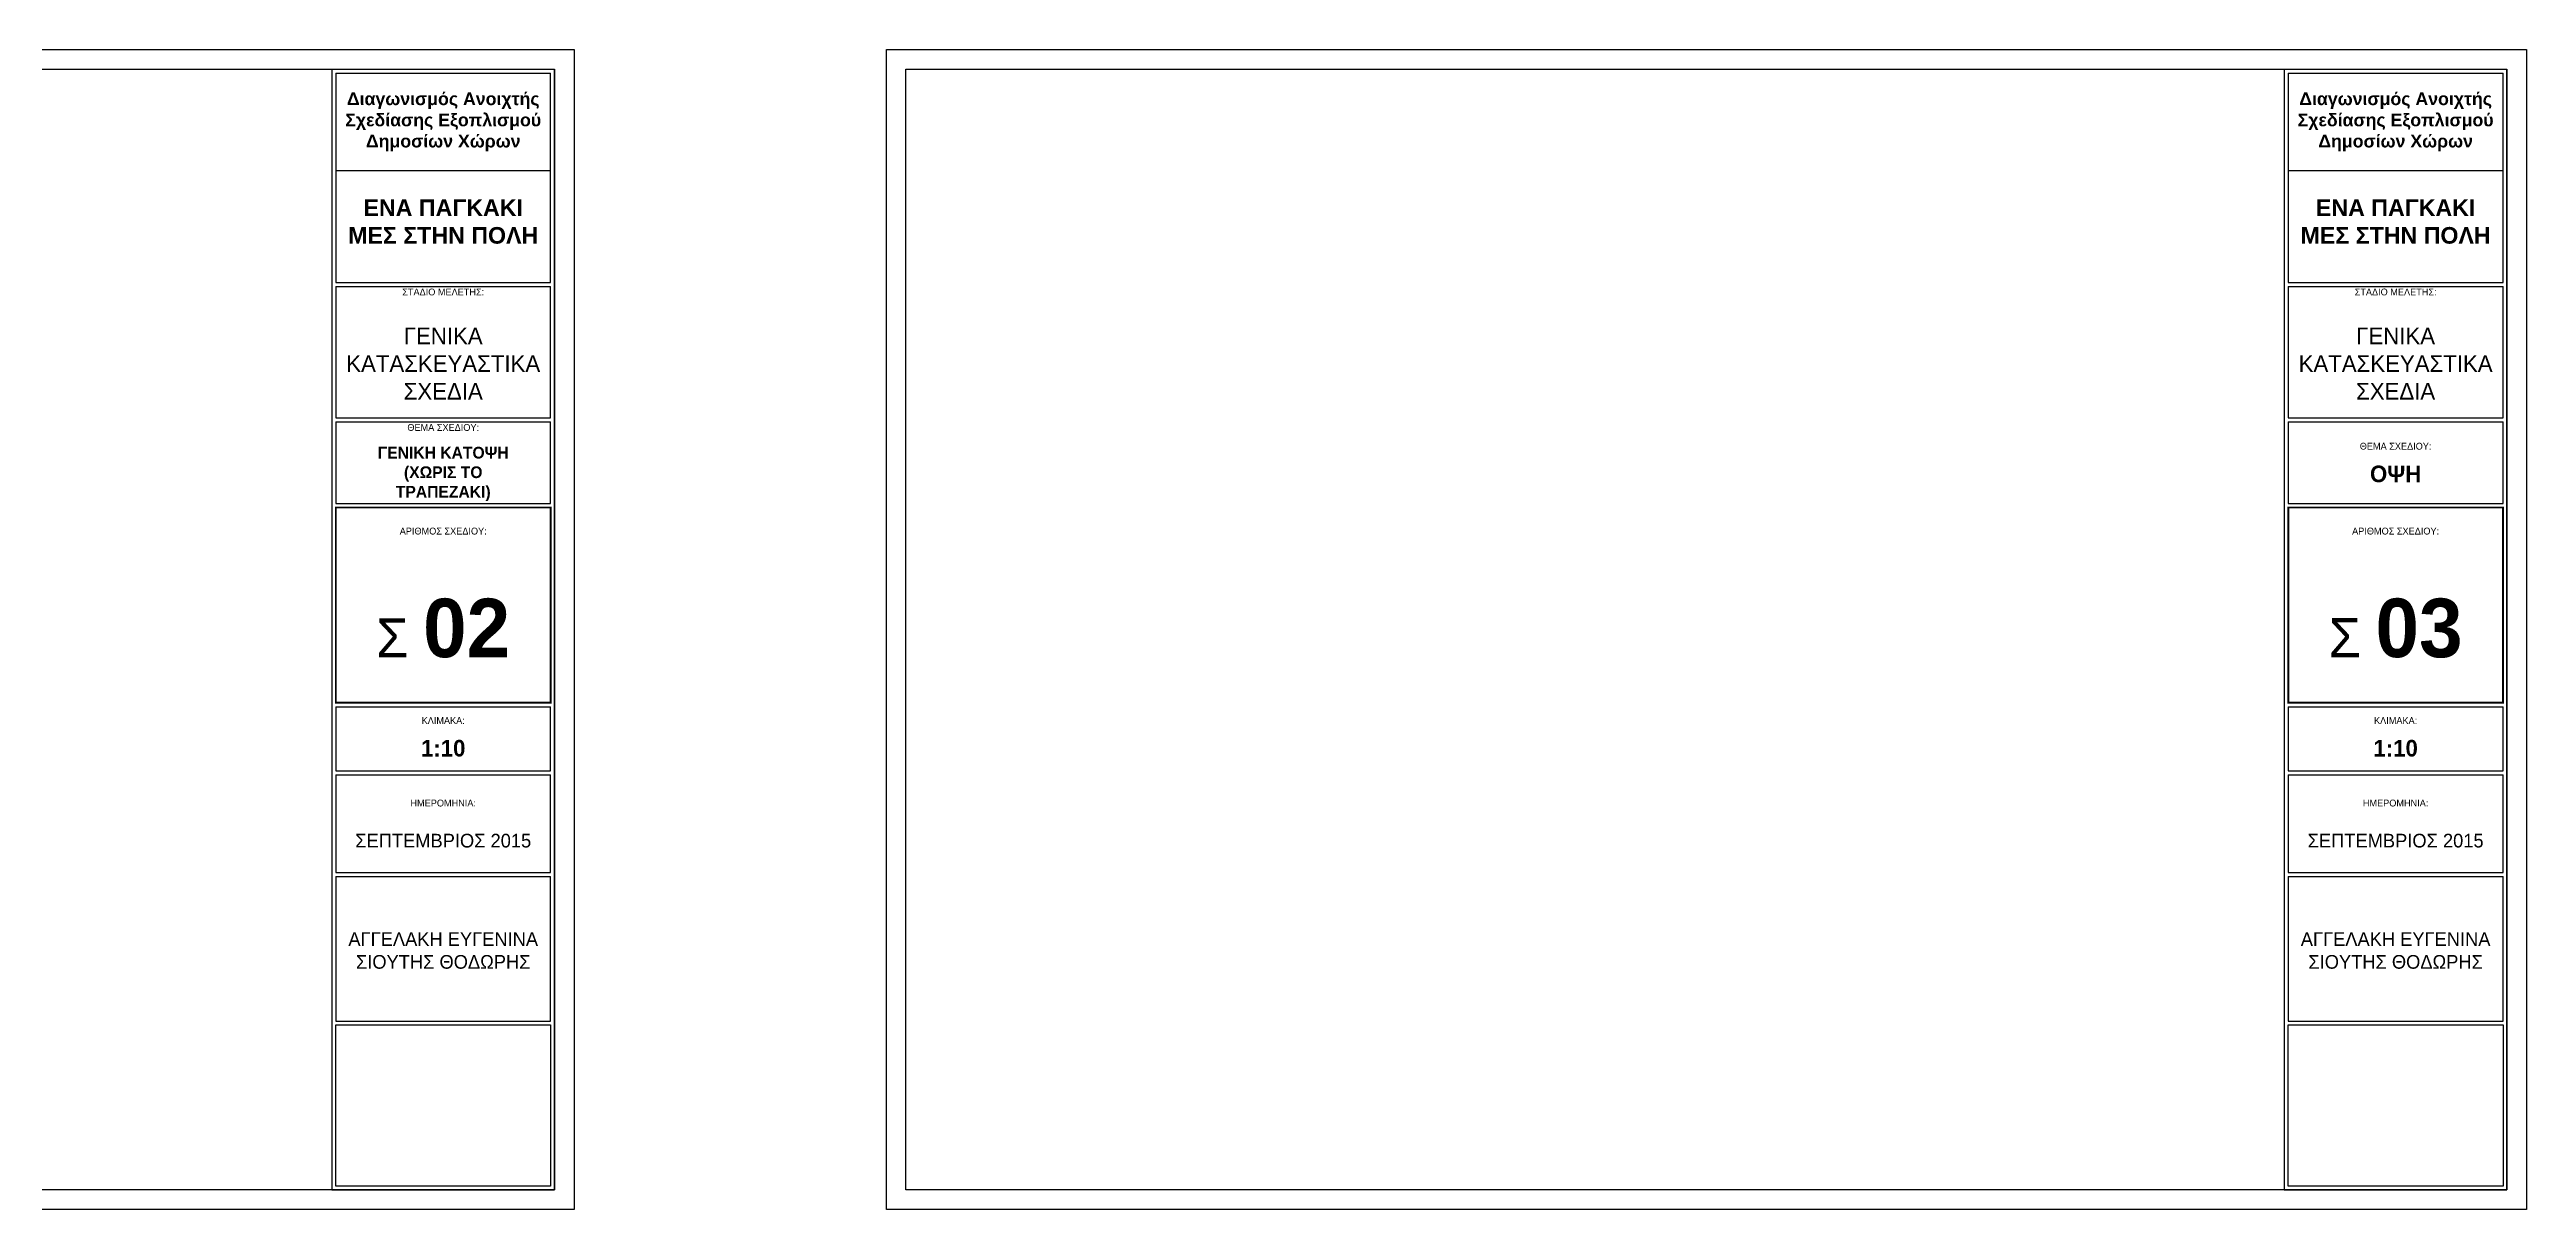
# Model space of a CAD drawing. Header units: millimetres. Extents: x -2.1 to 56.3, y -12 to 10.2.
# Drawn here: x 13.61 to 26.3, y -11.96 to -6.02 of the extents above; entities that cross this region are included whole.
import ezdxf

# ---------------------------------------------------------------- set-up
doc = ezdxf.new("R2010")
doc.units = ezdxf.units.MM
doc.header["$LTSCALE"] = 0.01
doc.layers.add('ΤΕΧΤ', color=35, linetype='Continuous')
doc.styles.add('Century Gothic', font='GOTHIC.TTF')
doc.styles.get("Standard").update_dxf_attribs({"font": 'arial.ttf'})
picture_1 = doc.add_image_def('image1.jpg', size_in_pixel=(960, 720))

msp = doc.modelspace()

# ---------------------------------------------------------------- linework, layer by layer
for points in [[(16.301, -6.022), (16.301, -11.962), (7.901, -11.962), (7.901, -6.022)], [(26.301, -6.022), (26.301, -11.962), (17.901, -11.962), (17.901, -6.022)], [(16.201, -6.122), (16.201, -11.862), (8.001, -11.862), (8.001, -6.122)], [(26.201, -6.122), (26.201, -11.862), (18.001, -11.862), (18.001, -6.122)]]:
    msp.add_lwpolyline(points, close=True)
at = {"layer": 'ΤΕΧΤ'}
for p, q in [((15.061, -6.122), (15.061, -11.862)), ((15.061, -6.122), (16.201, -6.122)), ((15.081, -6.142), (15.081, -7.215)), ((15.081, -6.142), (16.181, -6.142)), ((16.181, -7.215), (16.181, -6.142)), ((16.201, -11.862), (16.201, -6.122)), ((25.061, -6.122), (25.061, -11.862)), ((25.061, -6.122), (26.201, -6.122)), ((25.081, -6.142), (25.081, -7.215)), ((25.081, -6.142), (26.181, -6.142)), ((26.181, -7.215), (26.181, -6.142)), ((26.201, -11.862), (26.201, -6.122)), ((15.081, -6.642), (16.181, -6.642)), ((25.081, -6.642), (26.181, -6.642)), ((15.081, -7.215), (16.181, -7.215)), ((25.081, -7.215), (26.181, -7.215)), ((15.081, -7.235), (15.081, -7.908)), ((15.081, -7.235), (16.181, -7.235)), ((16.181, -7.908), (16.181, -7.235)), ((25.081, -7.235), (25.081, -7.908)), ((25.081, -7.235), (26.181, -7.235)), ((26.181, -7.908), (26.181, -7.235)), ((15.081, -7.908), (16.181, -7.908)), ((15.081, -7.928), (15.081, -8.145)), ((15.081, -7.928), (15.081, -8.347)), ((15.081, -7.928), (16.181, -7.928)), ((16.181, -8.347), (16.181, -7.928)), ((16.181, -8.145), (16.181, -7.928)), ((25.081, -7.908), (26.181, -7.908)), ((25.081, -7.928), (25.081, -8.145)), ((25.081, -7.928), (25.081, -8.347)), ((25.081, -7.928), (26.181, -7.928)), ((26.181, -8.347), (26.181, -7.928)), ((26.181, -8.145), (26.181, -7.928)), ((15.081, -8.347), (16.181, -8.347)), ((15.081, -8.367), (15.081, -8.748)), ((15.081, -8.367), (16.181, -8.367)), ((16.181, -9.367), (16.181, -8.367)), ((16.181, -8.748), (16.181, -8.367)), ((25.081, -8.347), (26.181, -8.347)), ((25.081, -8.367), (25.081, -8.748)), ((25.081, -8.367), (26.181, -8.367)), ((26.181, -9.367), (26.181, -8.367)), ((26.181, -8.748), (26.181, -8.367)), ((15.081, -8.748), (15.081, -9.367)), ((25.081, -8.748), (25.081, -9.367)), ((15.081, -9.185), (15.081, -9.367)), ((16.181, -9.367), (16.181, -9.185)), ((25.081, -9.185), (25.081, -9.367)), ((26.181, -9.367), (26.181, -9.185)), ((15.081, -9.367), (16.181, -9.367)), ((15.081, -9.387), (15.081, -9.716)), ((15.081, -9.387), (15.081, -9.716)), ((15.081, -9.387), (16.181, -9.387)), ((16.181, -9.716), (16.181, -9.387)), ((16.181, -9.716), (16.181, -9.387)), ((25.081, -9.367), (26.181, -9.367)), ((25.081, -9.387), (25.081, -9.716)), ((25.081, -9.387), (25.081, -9.716)), ((25.081, -9.387), (26.181, -9.387)), ((26.181, -9.716), (26.181, -9.387)), ((26.181, -9.716), (26.181, -9.387)), ((15.081, -9.716), (16.181, -9.716)), ((15.081, -9.736), (15.081, -10.236)), ((15.081, -9.736), (15.081, -10.236)), ((15.081, -9.736), (16.181, -9.736)), ((16.181, -10.236), (16.181, -9.736)), ((16.181, -10.236), (16.181, -9.736)), ((25.081, -9.716), (26.181, -9.716)), ((25.081, -9.736), (25.081, -10.236)), ((25.081, -9.736), (25.081, -10.236)), ((25.081, -9.736), (26.181, -9.736)), ((26.181, -10.236), (26.181, -9.736)), ((26.181, -10.236), (26.181, -9.736)), ((15.081, -10.236), (16.181, -10.236)), ((15.081, -10.256), (15.081, -10.997)), ((15.081, -10.256), (15.081, -10.997)), ((15.081, -10.256), (16.181, -10.256)), ((16.181, -10.997), (16.181, -10.256)), ((16.181, -10.997), (16.181, -10.256)), ((25.081, -10.236), (26.181, -10.236)), ((25.081, -10.256), (25.081, -10.997)), ((25.081, -10.256), (25.081, -10.997)), ((25.081, -10.256), (26.181, -10.256)), ((26.181, -10.997), (26.181, -10.256)), ((26.181, -10.997), (26.181, -10.256)), ((15.081, -10.997), (16.181, -10.997)), ((25.081, -10.997), (26.181, -10.997)), ((15.061, -11.862), (16.201, -11.862)), ((25.061, -11.862), (26.201, -11.862))]:
    msp.add_line(p, q, dxfattribs=at)
at = {"layer": 'ΤΕΧΤ', "const_width": 0.01}
for points in [[(15.081, -8.367), (16.181, -8.367), (16.181, -9.367), (15.081, -9.367)], [(25.081, -8.367), (26.181, -8.367), (26.181, -9.367), (25.081, -9.367)]]:
    msp.add_lwpolyline(points, close=True, dxfattribs=at)

# ---------------------------------------------------------------- texts
at = {"layer": 'ΤΕΧΤ', "attachment_point": 5}
for s, width, heights, insert, char_height in [('{\\fArial|b1|i0|c161|p34;Διαγωνισμός Ανοιχτής Σχεδίασης Εξοπλισμού Δημοσίων Χώρων}', 1.30279, [0.856], (15.631, -6.392), 0.065), ('{\\fArial|b1|i0|c161|p34;Διαγωνισμός Ανοιχτής Σχεδίασης Εξοπλισμού Δημοσίων Χώρων}', 1.30279, [0.856], (25.631, -6.392), 0.065), ('{\\fArial|b1|i0|c161|p34;ΕΝΑ ΠΑΓΚΑΚΙ ΜΕΣ ΣΤΗΝ ΠΟΛΗ}', 1, [0.487], (15.631, -6.903), 0.085), ('{\\fArial|b1|i0|c161|p34;ΕΝΑ ΠΑΓΚΑΚΙ ΜΕΣ ΣΤΗΝ ΠΟΛΗ}', 1, [0.487], (25.631, -6.903), 0.085)]:
    msp.add_mtext_dynamic_manual_height_columns(s, width=width, gutter_width=0.5, heights=heights, dxfattribs=dict(at, insert=insert, char_height=char_height))
at = {"layer": 'ΤΕΧΤ', "attachment_point": 5, "style": 'Century Gothic'}
for s, width, heights, insert, char_height in [('ΣΤΑΔΙΟ ΜΕΛΕΤΗΣ:\\P{\\H2.4286x;\\PΓΕΝΙΚΑ\\PΚΑΤΑΣΚΕΥΑΣΤΙΚΑ\\PΣΧΕΔΙΑ }', 1.08704, [0.677], (15.631, -7.53), 0.035), ('ΣΤΑΔΙΟ ΜΕΛΕΤΗΣ:\\P{\\H2.4286x;\\PΓΕΝΙΚΑ\\PΚΑΤΑΣΚΕΥΑΣΤΙΚΑ\\PΣΧΕΔΙΑ }', 1.08704, [0.677], (25.631, -7.53), 0.035), ('ΘΕΜΑ ΣΧΕΔΙΟΥ:\\P\\P{\\fCentury Gothic|b1|i0|c161|p34;\\H1.7143x;ΓΕΝΙΚΗ KATOΨΗ (ΧΩΡΙΣ ΤΟ ΤΡΑΠΕΖΑΚΙ)}', 0.82256, [0], (15.631, -8.137), 0.035), ('ΘΕΜΑ ΣΧΕΔΙΟΥ:\\P\\P{\\fCentury Gothic|b1|i0|c161|p34;\\H2.4286x;OΨΗ}', 0.82256, [0], (25.631, -8.137), 0.035), ('ΑΡΙΘΜΟΣ ΣΧΕΔΙΟΥ:', 2, [0.234], (15.631, -8.488), 0.035), ('ΑΡΙΘΜΟΣ ΣΧΕΔΙΟΥ:', 2, [0.234], (25.631, -8.488), 0.035), ('{\\H5.7143x;Σ \\fCentury Gothic|b1|i0|c161|p34;\\H1.5x;02}', 2, [0], (15.631, -8.986), 0.035), ('{\\H5.7143x;Σ \\fCentury Gothic|b1|i0|c161|p34;\\H1.5x;03}', 2, [0], (25.631, -8.986), 0.035), ('KΛΙΜΑΚΑ:\\P\\P{\\fCentury Gothic|b1|i0|c161|p34;\\H2.4286x;1:10}', 2, [0], (15.631, -9.542), 0.035), ('KΛΙΜΑΚΑ:\\P\\P{\\fCentury Gothic|b1|i0|c161|p34;\\H2.4286x;1:10}', 2, [0], (25.631, -9.542), 0.035), ('{\\H0.5x;HMEΡΟΜΗΝΙΑ:\\P}\\PΣΕΠΤΕΜΒΡΙΟΣ 2015', 2, [0], (15.631, -9.986), 0.07), ('{\\H0.5x;HMEΡΟΜΗΝΙΑ:\\P}\\PΣΕΠΤΕΜΒΡΙΟΣ 2015', 2, [0], (25.631, -9.986), 0.07), ('ΑΓΓΕΛΑΚΗ ΕΥΓΕΝΙΝΑ\\PΣΙΟΥΤΗΣ ΘΟΔΩΡΗΣ', 2, [0], (15.631, -10.636), 0.07), ('ΑΓΓΕΛΑΚΗ ΕΥΓΕΝΙΝΑ\\PΣΙΟΥΤΗΣ ΘΟΔΩΡΗΣ', 2, [0], (25.631, -10.636), 0.07)]:
    msp.add_mtext_dynamic_manual_height_columns(s, width=width, gutter_width=0.35, heights=heights, dxfattribs=dict(at, insert=insert, char_height=char_height))

# ---------------------------------------------------------------- pictures from other files: only their frames are drawn
at = {"layer": 'ΤΕΧΤ'}
image = msp.add_image(picture_1, insert=(15.081, -11.842), size_in_units=(1.1, 0.825), dxfattribs=dict(at, contrast=100))
image.dxf.flags = 7
image = msp.add_image(picture_1, insert=(25.081, -11.842), size_in_units=(1.1, 0.825), dxfattribs=dict(at, contrast=100))
image.dxf.flags = 7

doc.saveas('drawing.dxf')
